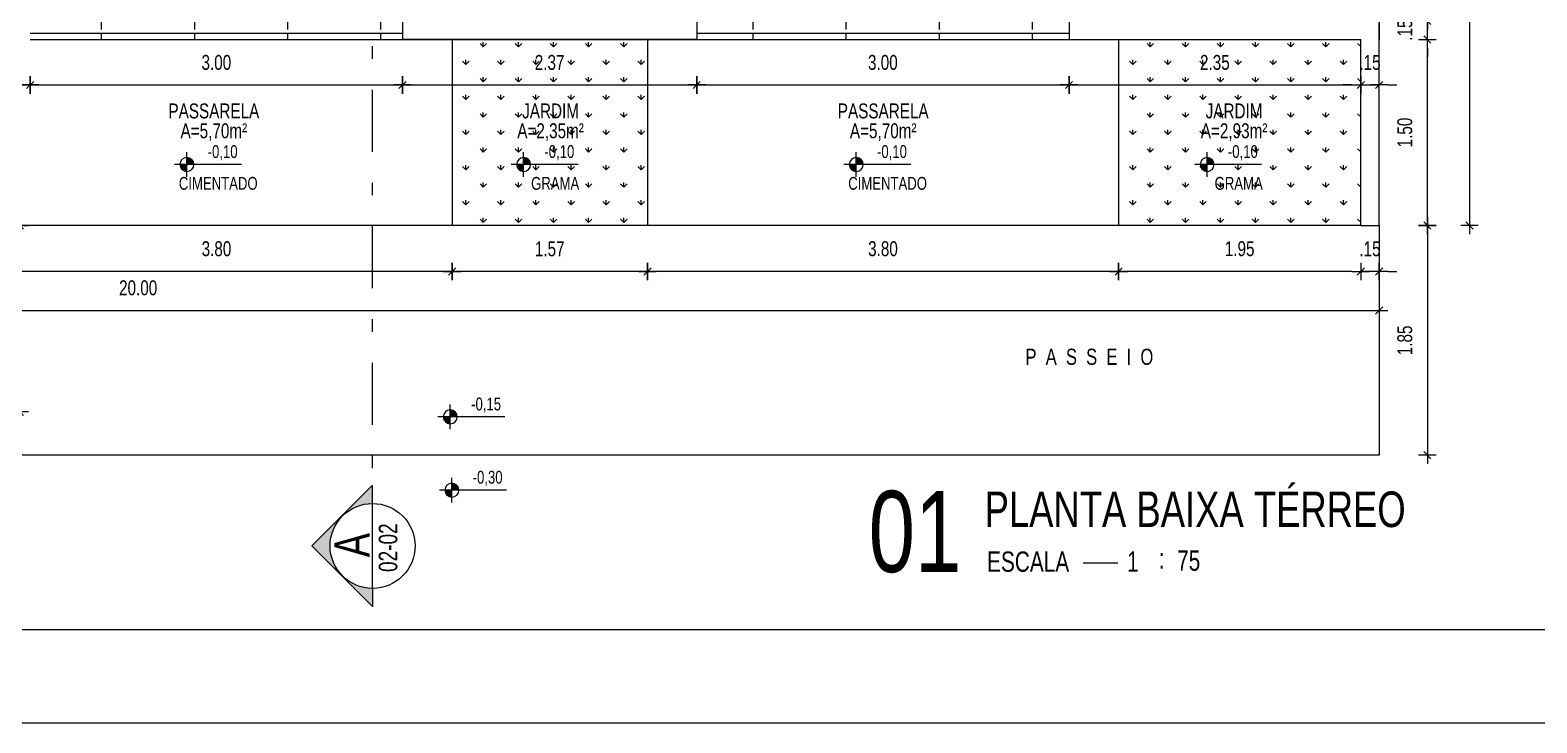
# Model space of a CAD drawing. Extents: x 425 to 531, y 796 to 840.
# Drawn here: x 442.67 to 454.81, y 795.74 to 801.32 of the extents above; entities that cross this region are included whole.
import ezdxf
from ezdxf.enums import TextEntityAlignment as Align

# ---------------------------------------------------------------- set-up
doc = ezdxf.new("R2010")
doc.units = 0
doc.header["$MEASUREMENT"] = 0
doc.header["$PDSIZE"] = -5
doc.linetypes.add('CONTINU', pattern=[0])
doc.linetypes.add('DASHDOT', pattern=[1, 0.5, -0.25, 0, -0.25])
doc.layers.get('0').update_dxf_attribs({"linetype": 'CONTINUOUS'})
doc.layers.get('Defpoints').update_dxf_attribs({"linetype": 'CONTINUOUS'})
for name, color, linetype in [('DIVERSOS', 1, 'CONTINUOUS'), ('E-hatch', 8, 'CONTINUOUS'), ('E-txt-g', 3, 'CONTINUOUS'), ('E-TXT-Y', 2, 'CONTINUOUS'), ('LAYER4', 7, 'CONTINUOUS'), ('LAYER5', 8, 'CONTINUOUS'), ('LAYER7', 4, 'CONTINUOUS')]:
    doc.layers.add(name, color=color, linetype=linetype)
for name, color, linetype, lineweight in [('E-Pen-C', 4, 'CONTINUOUS', 15), ('E-Pen-G', 3, 'CONTINUOUS', 30), ('E-Txt-W', 7, 'CONTINUOUS', 20)]:
    doc.layers.add(name, color=color, linetype=linetype, lineweight=lineweight)
doc.styles.add('F2', font='swisscl.ttf')
doc.styles.add('REG60', font='romans.shx', dxfattribs={"width": 0.8, "height": 0.15})
doc.styles.add('REG80', font='romans.shx', dxfattribs={"width": 0.8, "height": 0.2})
doc.dimstyles.new('DIMENSION-1', dxfattribs={"dimtxt": 0.11, "dimasz": 0.07, "dimexe": 1, "dimexo": 0, "dimgap": 0.12, "dimtad": 1, "dimzin": 7, "dimdsep": 46, "dimtxsty": 'F2', "dimblk1": 'TRACO', "dimblk2": 'TRACO', "dimsah": 1, "dimcen": 1, "dimse1": 1, "dimse2": 1, "dimclrd": 256, "dimclre": 256, "dimclrt": 6, "dimadec": 0, "dimazin": 0, "dimtfac": 1, "dimtix": 1, "dimtmove": 2, "dimatfit": 3, "dimldrblk": 'TRACO', "dimfxl": 1, "dimtolj": 1, "dimtzin": 0, "dimarcsym": 0})
pattern_1 = [(90, (0, 57.3068), (-0.75, 1e-16), []), (180, (0, 57.3068), (-1e-16, -0.75), [])]

# ---------------------------------------------------------------- blocks, each defined once
blk = doc.blocks.new('IND_DES')
at = {"layer": 'E-Txt-W', "color": 7}
blk.add_line((0.0269, -0.2428), (0.1984, -0.2428), dxfattribs=at)
at = {"layer": 'E-txt-g', "color": 7, "style": 'F2'}
for s, p in [('ESCALA', (-0.4463, -0.2864)), ('1', (0.2426, -0.2864)), (':', (0.3988, -0.2706))]:
    blk.add_text(s, height=0.1, dxfattribs=at).set_placement(p)
blk.add_attdef('ESCALA', (0.4897, -0.2812), '', height=0.1, dxfattribs=at)
at = {"layer": 'E-Txt-W', "color": 6, "style": 'F2'}
blk.add_attdef('00', text='', height=0.4, dxfattribs=at).set_placement((-0.7083, -0.2881), align=Align.CENTER)
at = {"layer": 'E-TXT-Y', "color": 7, "style": 'F2'}
for tag, p in [('PROJETO', (-0.4563, 0.1829)), ('DESENHO', (-0.4582, -0.0658))]:
    blk.add_attdef(tag, p, '', height=0.175, dxfattribs=at)
blk = doc.blocks.new('A$C52F82244')
at = {"layer": 'LAYER5'}
blk.add_hatch(color=2, dxfattribs=at).paths.add_polyline_path([(0.5, 0.85), (0, 0.35), (0.15, 0.35, -1), (0.85, 0.35), (1, 0.35)])
at = {"layer": 'LAYER4', "color": 2}
blk.add_line((0.15, 0.35), (0.85, 0.35), dxfattribs=at)
at = {"layer": 'LAYER7', "color": 2}
for p, q in [((0.5, 0.85), (0, 0.35)), ((0.5, 0.85), (1, 0.35)), ((0.15, 0.35), (0, 0.35)), ((0.85, 0.35), (1, 0.35))]:
    blk.add_line(p, q, dxfattribs=at)
blk.add_circle((0.5, 0.35), 0.35, dxfattribs=at)
blk = doc.blocks.new('TXT-AMB75')
at = {"layer": 'E-txt-g', "style": 'REG80', "width": 0.8, "flags": 8}
blk.add_attdef('TXT', text='', height=0.2, dxfattribs=at).set_placement((0.005, 0.296), align=Align.CENTER)
at = {"layer": 'E-Txt-W', "style": 'REG60', "width": 0.8, "flags": 8}
blk.add_attdef('TXT', text='', height=0.15, dxfattribs=at).set_placement((0.005, 0.027), align=Align.CENTER)
blk = doc.blocks.new('NIVEL')
at = {"layer": 'DIVERSOS'}
h = blk.add_hatch(color=7, dxfattribs=at)
h.paths.add_polyline_path([(0, 0.137, 0.414214), (-0.137, 0), (0, 0)])
h.paths.add_polyline_path([(0, 0), (0, -0.137, 0.414214), (0.137, 0)])
at = {"layer": 'DIVERSOS', "color": 7}
for p, q in [((1.067, 0), (-0.242, 0)), ((0, 0.242), (0, -0.242))]:
    blk.add_line(p, q, dxfattribs=at)
blk.add_circle((0, 0), 0.137, dxfattribs=at)
blk = doc.blocks.new('TRACO')
at = {"layer": 'E-Pen-C'}
for p, q in [((-1, 0), (1, 0)), ((0, 1), (0, -1))]:
    blk.add_line(p, q, dxfattribs=at)
at = {"layer": 'E-Pen-G'}
blk.add_line((-0.42, -0.42), (0.42, 0.42), dxfattribs=at)
blk = doc.blocks.new('*D312')
at = {"color": 4, "lineweight": -2, "transparency": 16777216}
blk.add_line((453.932, 799.813), (453.932, 801.173), dxfattribs=at)
at = {"layer": 'Defpoints', "color": 0, "linetype": 'CONTINU', "transparency": 16777216}
for p in [(453.395, 801.243), (453.932, 801.243), (453.545, 799.743)]:
    blk.add_point(p, dxfattribs=at)
at = {"color": 4, "linetype": 'CONTINU', "lineweight": -2, "transparency": 16777216, "xscale": 0.07, "yscale": 0.07, "zscale": 0.07}
for p, rotation in [((453.932, 801.243), 90), ((453.932, 799.743), 270)]:
    blk.add_blockref('TRACO', p, dxfattribs=dict(at, rotation=rotation))
at = {"color": 4, "linetype": 'CONTINU', "transparency": 16777216, "insert": (453.751, 800.493), "char_height": 0.12, "attachment_point": 5, "rotation": 90, "style": 'F2'}
blk.add_mtext('\\A1;1.50', dxfattribs=at)
blk = doc.blocks.new('*D313')
at = {"color": 4, "lineweight": -2, "transparency": 16777216}
for p, q in [((453.932, 801.463), (453.932, 801.533)), ((453.932, 801.243), (453.932, 801.393)), ((453.932, 801.173), (453.932, 801.103))]:
    blk.add_line(p, q, dxfattribs=at)
at = {"layer": 'Defpoints', "color": 0, "linetype": 'CONTINU', "transparency": 16777216}
for p in [(453.395, 801.393), (453.932, 801.393), (453.395, 801.243)]:
    blk.add_point(p, dxfattribs=at)
at = {"color": 4, "linetype": 'CONTINU', "lineweight": -2, "transparency": 16777216, "xscale": 0.07, "yscale": 0.07, "zscale": 0.07}
for p, rotation in [((453.932, 801.393), 270), ((453.932, 801.243), 90)]:
    blk.add_blockref('TRACO', p, dxfattribs=dict(at, rotation=rotation))
at = {"color": 4, "linetype": 'CONTINU', "transparency": 16777216, "insert": (453.751, 801.318), "char_height": 0.12, "attachment_point": 5, "rotation": 90, "style": 'F2'}
blk.add_mtext('\\A1;.15', dxfattribs=at)
blk = doc.blocks.new('*D318')
at = {"color": 4, "lineweight": -2, "transparency": 16777216}
blk.add_line((454.272, 809.673), (454.272, 799.813), dxfattribs=at)
at = {"layer": 'Defpoints', "color": 0, "linetype": 'CONTINU', "transparency": 16777216}
for p in [(453.545, 809.743), (453.545, 799.743), (454.272, 799.743)]:
    blk.add_point(p, dxfattribs=at)
at = {"color": 4, "linetype": 'CONTINU', "lineweight": -2, "transparency": 16777216, "xscale": 0.07, "yscale": 0.07, "zscale": 0.07}
for p, rotation in [((454.272, 809.743), 90), ((454.272, 799.743), 270)]:
    blk.add_blockref('TRACO', p, dxfattribs=dict(at, rotation=rotation))
at = {"color": 4, "linetype": 'CONTINU', "transparency": 16777216, "insert": (454.091, 804.743), "char_height": 0.12, "attachment_point": 5, "rotation": 90, "style": 'F2'}
blk.add_mtext('\\A1;10.00', dxfattribs=at)
blk = doc.blocks.new('*D406')
at = {"color": 4, "lineweight": -2, "transparency": 16777216}
blk.add_line((441.365, 800.876), (442.605, 800.876), dxfattribs=at)
at = {"layer": 'Defpoints', "color": 0, "linetype": 'CONTINU', "transparency": 16777216}
for p in [(441.295, 801.393), (442.675, 801.243), (442.675, 800.876)]:
    blk.add_point(p, dxfattribs=at)
at = {"color": 4, "linetype": 'CONTINU', "lineweight": -2, "transparency": 16777216, "xscale": 0.07, "yscale": 0.07, "zscale": 0.07, "rotation": 180}
blk.add_blockref('TRACO', (441.295, 800.876), dxfattribs=at)
at = {"color": 4, "linetype": 'CONTINU', "lineweight": -2, "transparency": 16777216, "xscale": 0.07, "yscale": 0.07, "zscale": 0.07}
blk.add_blockref('TRACO', (442.675, 800.876), dxfattribs=at)
at = {"color": 4, "linetype": 'CONTINU', "transparency": 16777216, "insert": (441.985, 801.057), "char_height": 0.12, "attachment_point": 5, "style": 'F2'}
blk.add_mtext('\\A1;1.38', dxfattribs=at)
blk = doc.blocks.new('*D336')
at = {"color": 4, "lineweight": -2, "transparency": 16777216}
blk.add_line((442.745, 800.876), (445.605, 800.876), dxfattribs=at)
at = {"layer": 'Defpoints', "color": 0, "linetype": 'CONTINU', "transparency": 16777216}
for p in [(442.675, 801.243), (445.675, 801.243), (445.675, 800.876)]:
    blk.add_point(p, dxfattribs=at)
at = {"color": 4, "linetype": 'CONTINU', "lineweight": -2, "transparency": 16777216, "xscale": 0.07, "yscale": 0.07, "zscale": 0.07, "rotation": 180}
blk.add_blockref('TRACO', (442.675, 800.876), dxfattribs=at)
at = {"color": 4, "linetype": 'CONTINU', "lineweight": -2, "transparency": 16777216, "xscale": 0.07, "yscale": 0.07, "zscale": 0.07}
blk.add_blockref('TRACO', (445.675, 800.876), dxfattribs=at)
at = {"color": 4, "linetype": 'CONTINU', "transparency": 16777216, "insert": (444.175, 801.057), "char_height": 0.12, "attachment_point": 5, "style": 'F2'}
blk.add_mtext('\\A1;3.00', dxfattribs=at)
blk = doc.blocks.new('*D407')
at = {"color": 4, "lineweight": -2, "transparency": 16777216}
blk.add_line((445.745, 800.876), (447.975, 800.876), dxfattribs=at)
at = {"layer": 'Defpoints', "color": 0, "linetype": 'CONTINU', "transparency": 16777216}
for p in [(445.675, 801.243), (448.045, 801.243), (448.045, 800.876)]:
    blk.add_point(p, dxfattribs=at)
at = {"color": 4, "linetype": 'CONTINU', "lineweight": -2, "transparency": 16777216, "xscale": 0.07, "yscale": 0.07, "zscale": 0.07, "rotation": 180}
blk.add_blockref('TRACO', (445.675, 800.876), dxfattribs=at)
at = {"color": 4, "linetype": 'CONTINU', "lineweight": -2, "transparency": 16777216, "xscale": 0.07, "yscale": 0.07, "zscale": 0.07}
blk.add_blockref('TRACO', (448.045, 800.876), dxfattribs=at)
at = {"color": 4, "linetype": 'CONTINU', "transparency": 16777216, "insert": (446.86, 801.057), "char_height": 0.12, "attachment_point": 5, "style": 'F2'}
blk.add_mtext('\\A1;2.37', dxfattribs=at)
blk = doc.blocks.new('*D337')
at = {"color": 4, "lineweight": -2, "transparency": 16777216}
blk.add_line((448.115, 800.876), (450.975, 800.876), dxfattribs=at)
at = {"layer": 'Defpoints', "color": 0, "linetype": 'CONTINU', "transparency": 16777216}
for p in [(448.045, 801.243), (451.045, 801.243), (451.045, 800.876)]:
    blk.add_point(p, dxfattribs=at)
at = {"color": 4, "linetype": 'CONTINU', "lineweight": -2, "transparency": 16777216, "xscale": 0.07, "yscale": 0.07, "zscale": 0.07, "rotation": 180}
blk.add_blockref('TRACO', (448.045, 800.876), dxfattribs=at)
at = {"color": 4, "linetype": 'CONTINU', "lineweight": -2, "transparency": 16777216, "xscale": 0.07, "yscale": 0.07, "zscale": 0.07}
blk.add_blockref('TRACO', (451.045, 800.876), dxfattribs=at)
at = {"color": 4, "linetype": 'CONTINU', "transparency": 16777216, "insert": (449.545, 801.057), "char_height": 0.12, "attachment_point": 5, "style": 'F2'}
blk.add_mtext('\\A1;3.00', dxfattribs=at)
blk = doc.blocks.new('*D408')
at = {"color": 4, "lineweight": -2, "transparency": 16777216}
blk.add_line((451.115, 800.876), (453.325, 800.876), dxfattribs=at)
at = {"layer": 'Defpoints', "color": 0, "linetype": 'CONTINU', "transparency": 16777216}
for p in [(451.045, 801.243), (453.395, 801.243), (453.395, 800.876)]:
    blk.add_point(p, dxfattribs=at)
at = {"color": 4, "linetype": 'CONTINU', "lineweight": -2, "transparency": 16777216, "xscale": 0.07, "yscale": 0.07, "zscale": 0.07, "rotation": 180}
blk.add_blockref('TRACO', (451.045, 800.876), dxfattribs=at)
at = {"color": 4, "linetype": 'CONTINU', "lineweight": -2, "transparency": 16777216, "xscale": 0.07, "yscale": 0.07, "zscale": 0.07}
blk.add_blockref('TRACO', (453.395, 800.876), dxfattribs=at)
at = {"color": 4, "linetype": 'CONTINU', "transparency": 16777216, "insert": (452.22, 801.057), "char_height": 0.12, "attachment_point": 5, "style": 'F2'}
blk.add_mtext('\\A1;2.35', dxfattribs=at)
blk = doc.blocks.new('*D409')
at = {"color": 4, "lineweight": -2, "transparency": 16777216}
for p, q in [((453.325, 800.876), (453.255, 800.876)), ((453.395, 800.876), (453.545, 800.876)), ((453.615, 800.876), (453.685, 800.876))]:
    blk.add_line(p, q, dxfattribs=at)
at = {"layer": 'Defpoints', "color": 0, "linetype": 'CONTINU', "transparency": 16777216}
for p in [(453.395, 801.243), (453.545, 801.243), (453.545, 800.876)]:
    blk.add_point(p, dxfattribs=at)
at = {"color": 4, "linetype": 'CONTINU', "lineweight": -2, "transparency": 16777216, "xscale": 0.07, "yscale": 0.07, "zscale": 0.07}
blk.add_blockref('TRACO', (453.395, 800.876), dxfattribs=at)
at = {"color": 4, "linetype": 'CONTINU', "lineweight": -2, "transparency": 16777216, "xscale": 0.07, "yscale": 0.07, "zscale": 0.07, "rotation": 180}
blk.add_blockref('TRACO', (453.545, 800.876), dxfattribs=at)
at = {"color": 4, "linetype": 'CONTINU', "transparency": 16777216, "insert": (453.47, 801.057), "char_height": 0.12, "attachment_point": 5, "style": 'F2'}
blk.add_mtext('\\A1;.15', dxfattribs=at)
blk = doc.blocks.new('*D338')
at = {"color": 4, "lineweight": -2, "transparency": 16777216}
for p, q in [((453.325, 799.374), (453.255, 799.374)), ((453.545, 799.374), (453.395, 799.374)), ((453.615, 799.374), (453.685, 799.374))]:
    blk.add_line(p, q, dxfattribs=at)
at = {"layer": 'Defpoints', "color": 0, "linetype": 'CONTINU', "transparency": 16777216}
for p in [(453.395, 799.743), (453.545, 799.743), (453.395, 799.374)]:
    blk.add_point(p, dxfattribs=at)
at = {"color": 4, "linetype": 'CONTINU', "lineweight": -2, "transparency": 16777216, "xscale": 0.07, "yscale": 0.07, "zscale": 0.07}
blk.add_blockref('TRACO', (453.395, 799.374), dxfattribs=at)
at = {"color": 4, "linetype": 'CONTINU', "lineweight": -2, "transparency": 16777216, "xscale": 0.07, "yscale": 0.07, "zscale": 0.07, "rotation": 180}
blk.add_blockref('TRACO', (453.545, 799.374), dxfattribs=at)
at = {"color": 4, "linetype": 'CONTINU', "transparency": 16777216, "insert": (453.47, 799.555), "char_height": 0.12, "attachment_point": 5, "style": 'F2'}
blk.add_mtext('\\A1;.15', dxfattribs=at)
blk = doc.blocks.new('*D339')
at = {"color": 4, "lineweight": -2, "transparency": 16777216}
blk.add_line((453.325, 799.374), (451.515, 799.374), dxfattribs=at)
at = {"layer": 'Defpoints', "color": 0, "linetype": 'CONTINU', "transparency": 16777216}
for p in [(451.445, 799.743), (453.395, 799.743), (451.445, 799.374)]:
    blk.add_point(p, dxfattribs=at)
at = {"color": 4, "linetype": 'CONTINU', "lineweight": -2, "transparency": 16777216, "xscale": 0.07, "yscale": 0.07, "zscale": 0.07, "rotation": 180}
blk.add_blockref('TRACO', (451.445, 799.374), dxfattribs=at)
at = {"color": 4, "linetype": 'CONTINU', "lineweight": -2, "transparency": 16777216, "xscale": 0.07, "yscale": 0.07, "zscale": 0.07}
blk.add_blockref('TRACO', (453.395, 799.374), dxfattribs=at)
at = {"color": 4, "linetype": 'CONTINU', "transparency": 16777216, "insert": (452.42, 799.556), "char_height": 0.12, "attachment_point": 5, "style": 'F2'}
blk.add_mtext('\\A1;1.95', dxfattribs=at)
blk = doc.blocks.new('*D340')
at = {"color": 4, "lineweight": -2, "transparency": 16777216}
blk.add_line((451.375, 799.374), (447.718, 799.374), dxfattribs=at)
at = {"layer": 'Defpoints', "color": 0, "linetype": 'CONTINU', "transparency": 16777216}
for p in [(447.648, 799.743), (451.445, 799.743), (447.648, 799.374)]:
    blk.add_point(p, dxfattribs=at)
at = {"color": 4, "linetype": 'CONTINU', "lineweight": -2, "transparency": 16777216, "xscale": 0.07, "yscale": 0.07, "zscale": 0.07, "rotation": 180}
blk.add_blockref('TRACO', (447.648, 799.374), dxfattribs=at)
at = {"color": 4, "linetype": 'CONTINU', "lineweight": -2, "transparency": 16777216, "xscale": 0.07, "yscale": 0.07, "zscale": 0.07}
blk.add_blockref('TRACO', (451.445, 799.374), dxfattribs=at)
at = {"color": 4, "linetype": 'CONTINU', "transparency": 16777216, "insert": (449.546, 799.556), "char_height": 0.12, "attachment_point": 5, "style": 'F2'}
blk.add_mtext('\\A1;3.80', dxfattribs=at)
blk = doc.blocks.new('*D341')
at = {"color": 4, "lineweight": -2, "transparency": 16777216}
blk.add_line((447.578, 799.374), (446.145, 799.374), dxfattribs=at)
at = {"layer": 'Defpoints', "color": 0, "linetype": 'CONTINU', "transparency": 16777216}
for p in [(446.075, 799.743), (447.648, 799.743), (446.075, 799.374)]:
    blk.add_point(p, dxfattribs=at)
at = {"color": 4, "linetype": 'CONTINU', "lineweight": -2, "transparency": 16777216, "xscale": 0.07, "yscale": 0.07, "zscale": 0.07, "rotation": 180}
blk.add_blockref('TRACO', (446.075, 799.374), dxfattribs=at)
at = {"color": 4, "linetype": 'CONTINU', "lineweight": -2, "transparency": 16777216, "xscale": 0.07, "yscale": 0.07, "zscale": 0.07}
blk.add_blockref('TRACO', (447.648, 799.374), dxfattribs=at)
at = {"color": 4, "linetype": 'CONTINU', "transparency": 16777216, "insert": (446.861, 799.555), "char_height": 0.12, "attachment_point": 5, "style": 'F2'}
blk.add_mtext('\\A1;1.57', dxfattribs=at)
blk = doc.blocks.new('*D342')
at = {"color": 4, "lineweight": -2, "transparency": 16777216}
blk.add_line((446.005, 799.374), (442.348, 799.374), dxfattribs=at)
at = {"layer": 'Defpoints', "color": 0, "linetype": 'CONTINU', "transparency": 16777216}
for p in [(442.278, 799.743), (446.075, 799.743), (442.278, 799.374)]:
    blk.add_point(p, dxfattribs=at)
at = {"color": 4, "linetype": 'CONTINU', "lineweight": -2, "transparency": 16777216, "xscale": 0.07, "yscale": 0.07, "zscale": 0.07, "rotation": 180}
blk.add_blockref('TRACO', (442.278, 799.374), dxfattribs=at)
at = {"color": 4, "linetype": 'CONTINU', "lineweight": -2, "transparency": 16777216, "xscale": 0.07, "yscale": 0.07, "zscale": 0.07}
blk.add_blockref('TRACO', (446.075, 799.374), dxfattribs=at)
at = {"color": 4, "linetype": 'CONTINU', "transparency": 16777216, "insert": (444.176, 799.556), "char_height": 0.12, "attachment_point": 5, "style": 'F2'}
blk.add_mtext('\\A1;3.80', dxfattribs=at)
blk = doc.blocks.new('*D344')
at = {"color": 4, "lineweight": -2, "transparency": 16777216}
blk.add_line((433.615, 799.059), (453.475, 799.059), dxfattribs=at)
at = {"layer": 'Defpoints', "color": 0, "linetype": 'CONTINU', "transparency": 16777216}
for p in [(433.545, 799.743), (453.545, 799.743), (453.545, 799.059)]:
    blk.add_point(p, dxfattribs=at)
at = {"color": 4, "linetype": 'CONTINU', "lineweight": -2, "transparency": 16777216, "xscale": 0.07, "yscale": 0.07, "zscale": 0.07, "rotation": 180}
blk.add_blockref('TRACO', (433.545, 799.059), dxfattribs=at)
at = {"color": 4, "linetype": 'CONTINU', "lineweight": -2, "transparency": 16777216, "xscale": 0.07, "yscale": 0.07, "zscale": 0.07}
blk.add_blockref('TRACO', (453.545, 799.059), dxfattribs=at)
at = {"color": 4, "linetype": 'CONTINU', "transparency": 16777216, "insert": (443.545, 799.241), "char_height": 0.12, "attachment_point": 5, "style": 'F2'}
blk.add_mtext('\\A1;20.00', dxfattribs=at)
blk = doc.blocks.new('*D350')
at = {"color": 4, "lineweight": -2, "transparency": 16777216}
blk.add_line((442.591, 799.673), (442.591, 798.313), dxfattribs=at)
at = {"layer": 'Defpoints', "color": 0, "linetype": 'CONTINU', "transparency": 16777216}
for p in [(442.65, 799.743), (442.591, 798.243), (442.747, 798.243)]:
    blk.add_point(p, dxfattribs=at)
at = {"color": 4, "linetype": 'CONTINU', "lineweight": -2, "transparency": 16777216, "xscale": 0.07, "yscale": 0.07, "zscale": 0.07}
for p, rotation in [((442.591, 799.743), 90), ((442.591, 798.243), 270)]:
    blk.add_blockref('TRACO', p, dxfattribs=dict(at, rotation=rotation))
at = {"color": 4, "linetype": 'CONTINU', "transparency": 16777216, "insert": (442.409, 798.993), "char_height": 0.12, "attachment_point": 5, "rotation": 90, "style": 'F2'}
blk.add_mtext('\\A1;1.50', dxfattribs=at)
blk = doc.blocks.new('*D378')
at = {"color": 4, "linetype": 'Continuous', "lineweight": -2, "transparency": 16777216}
blk.add_line((453.932, 799.673), (453.932, 797.963), dxfattribs=at)
at = {"layer": 'Defpoints', "color": 0, "linetype": 'CONTINU', "transparency": 16777216}
for p in [(453.545, 799.743), (453.395, 797.893), (453.932, 797.893)]:
    blk.add_point(p, dxfattribs=at)
at = {"color": 4, "linetype": 'CONTINU', "lineweight": -2, "transparency": 16777216, "xscale": 0.07, "yscale": 0.07, "zscale": 0.07}
for p, rotation in [((453.932, 799.743), 90), ((453.932, 797.893), 270)]:
    blk.add_blockref('TRACO', p, dxfattribs=dict(at, rotation=rotation))
at = {"color": 4, "linetype": 'CONTINU', "transparency": 16777216, "insert": (453.751, 798.818), "char_height": 0.12, "attachment_point": 5, "rotation": 90, "style": 'F2'}
blk.add_mtext('\\A1;1.85', dxfattribs=at)

msp = doc.modelspace()

# ---------------------------------------------------------------- hatches: boundary and pattern name
h = msp.add_hatch()
h.set_pattern_fill('ANSI37,_O', color=8, scale=6, angle=45)
h.set_pattern_definition(pattern_1)
h.paths.add_polyline_path([(442.253, 808.243), (441.453, 808.243), (441.453, 808.093), (441.483, 808.093), (442.253, 808.093)])
h.paths.add_polyline_path([(442.253, 808.093), (441.483, 808.093), (441.483, 807.293, 0.403065)])
h.paths.add_polyline_path([(441.674, 808.013), (441.975, 808.013, -0.331371), (442.025, 807.963), (442.025, 807.868, -0.331371), (441.975, 807.818), (441.674, 807.818, -0.330378), (441.624, 807.868), (441.624, 807.963, -0.332506)], flags=16)
h.paths.add_polyline_path([(443.15, 808.093), (442.253, 808.093, -0.403065), (441.483, 807.293), (441.453, 807.293), (441.453, 808.093), (441.295, 808.093), (441.295, 805.393), (443.15, 805.393)])
h.paths.add_polyline_path([(443.3, 808.093), (443.15, 808.093), (443.15, 805.393), (443.3, 805.393)])
h.paths.add_polyline_path([(445.1, 806.593), (443.3, 806.593), (443.3, 806.443), (445.1, 806.443)])
h.paths.add_polyline_path([(445.1, 808.093), (443.3, 808.093), (443.3, 806.593), (445.1, 806.593)])
h.paths.add_polyline_path([(445.1, 806.443), (443.3, 806.443), (443.3, 805.393), (445.1, 805.393), (445.1, 805.943)])
h.paths.add_polyline_path([(443.3, 805.393), (441.295, 805.393), (441.295, 805.243), (443.3, 805.243)])
h.paths.add_polyline_path([(445.1, 805.393), (443.3, 805.393), (443.3, 805.243), (445.1, 805.243)])
h.paths.add_polyline_path([(445.25, 805.943), (445.1, 805.943), (445.1, 805.393), (445.25, 805.393)])
h.paths.add_polyline_path([(447.05, 805.943), (445.25, 805.943), (445.25, 805.393), (447.05, 805.393)])
h.paths.add_polyline_path([(447.05, 805.393), (445.25, 805.393), (445.25, 805.243), (447.05, 805.243)])
h.paths.add_polyline_path([(445.25, 805.393), (445.1, 805.393), (445.1, 805.243), (445.25, 805.243)])
h.paths.add_polyline_path([(445.25, 805.243), (445.1, 805.243), (445.1, 801.393), (442.675, 801.393), (442.675, 801.323), (445.675, 801.323), (445.675, 801.393), (445.25, 801.393)])
h.paths.add_polyline_path([(447.05, 805.243), (445.25, 805.243), (445.25, 802.743), (447.05, 802.743), (447.05, 803.443)])
h.paths.add_polyline_path([(446.065, 803.899, -1), (445.952, 803.899, -1)], flags=16)
h.paths.add_polyline_path([(445.1, 805.243), (441.295, 805.243), (441.295, 802.743), (445.1, 802.743)])
h.paths.add_polyline_path([(445.1, 802.743), (441.295, 802.743), (441.295, 802.593), (445.1, 802.593)])
h.paths.add_polyline_path([(447.05, 802.743), (445.25, 802.743), (445.25, 802.593), (447.05, 802.593)])
h.paths.add_polyline_path([(447.05, 802.593), (445.25, 802.593), (445.25, 801.393), (445.675, 801.393), (447.05, 801.393)])
h.paths.add_polyline_path([(445.675, 801.293), (442.675, 801.293), (442.675, 801.243), (445.675, 801.243)])
h.paths.add_polyline_path([(441.651, 807.823), (441.951, 807.823), (441.951, 808.013), (441.651, 808.013)], flags=24)
h.paths.add_polyline_path([(442.536, 808.041), (442.536, 808.289), (442.283, 808.289), (442.283, 808.041)], flags=9)
h.paths.add_polyline_path([(441.093, 805.666), (441.341, 805.666), (441.341, 805.919), (441.093, 805.919)], flags=9)
h.paths.add_polyline_path([(444.01, 805.666), (444.334, 805.666), (444.334, 805.919), (444.01, 805.919)], flags=24)
h.paths.add_polyline_path([(446.998, 805.666), (447.246, 805.666), (447.246, 805.919), (446.998, 805.919)], flags=9)
h.paths.add_polyline_path([(445.828, 804.048), (446.615, 804.048), (446.615, 804.262), (445.828, 804.262)], flags=24)
h.paths.add_polyline_path([(445.609, 804.231), (446.84, 804.231), (446.84, 804.419), (445.609, 804.419)], flags=24)
h.paths.add_polyline_path([(445.538, 804.431), (446.953, 804.431), (446.953, 804.875), (445.538, 804.875)], flags=24)
h.paths.add_polyline_path([(446.145, 803.901), (446.433, 803.901), (446.433, 804.085), (446.145, 804.085)], flags=24)
h.paths.add_polyline_path([(442.536, 804.581), (442.536, 804.905), (442.283, 804.905), (442.283, 804.581)], flags=24)
h = msp.add_hatch()
h.set_pattern_fill('ANSI37,_O', color=8, scale=6, angle=45)
h.set_pattern_definition(pattern_1)
h.paths.add_polyline_path([(447.2, 805.943), (447.05, 805.943), (447.05, 804.443), (447.2, 804.443)])
h.paths.add_polyline_path([(447.2, 804.443), (447.05, 804.443), (447.05, 803.443), (447.2, 803.443)])
h.paths.add_polyline_path([(449.545, 804.593), (447.2, 804.593), (447.2, 804.443), (449.545, 804.443)])
h.paths.add_polyline_path([(449.695, 806.743), (449.545, 806.743), (449.545, 801.393), (449.695, 801.393), (449.695, 802.593), (451.895, 802.593), (451.895, 802.743), (449.695, 802.743)])
h.paths.add_polyline_path([(449.545, 802.743), (447.2, 802.743), (447.2, 802.593), (449.545, 802.593)])
h.paths.add_polyline_path([(451.045, 801.393), (448.045, 801.393), (448.045, 801.323), (451.045, 801.323)])
h.paths.add_polyline_path([(451.045, 801.293), (448.045, 801.293), (448.045, 801.243), (451.045, 801.243)])
h.paths.add_polyline_path([(449.545, 802.593), (447.2, 802.593), (447.2, 801.393), (448.045, 801.393), (449.545, 801.393)])
h.paths.add_polyline_path([(451.895, 802.593), (449.695, 802.593), (449.695, 801.393), (451.045, 801.393), (451.895, 801.393)], flags=17)
h.paths.add_polyline_path([(450.206, 801.688, -0.331371), (450.256, 801.638), (450.256, 801.544, -0.331371), (450.206, 801.494), (449.906, 801.493, -0.330378), (449.856, 801.544), (449.856, 801.638, -0.332506), (449.906, 801.688)], flags=16)
h.paths.add_polyline_path([(451.895, 806.743), (449.695, 806.743), (449.695, 802.743), (451.895, 802.743)])
h.paths.add_polyline_path([(449.545, 804.443), (447.2, 804.443), (447.2, 803.443), (447.2, 802.743), (449.545, 802.743)])
h.paths.add_polyline_path([(449.545, 806.743), (449.545, 806.993), (449.695, 806.993), (449.695, 807.023), (449.695, 807.593), (449.545, 807.593), (449.545, 808.093), (447.2, 808.093), (447.2, 807.993), (448.1, 807.993), (448.1, 807.963, -0.357535), (447.2, 807.093), (447.2, 807.087), (447.2, 805.943), (447.2, 804.593), (449.545, 804.593)])
h.paths.add_polyline_path([(449.258, 807.198, -0.330378), (449.208, 807.248), (449.208, 807.343, -0.332506), (449.258, 807.392), (449.558, 807.393, -0.331371), (449.608, 807.343), (449.608, 807.248, -0.331371), (449.558, 807.198)], flags=16)
h.paths.add_polyline_path([(448.1, 807.963), (447.2, 807.963), (447.2, 807.093, 0.357535)], flags=17)
h.paths.add_polyline_path([(447.277, 807.444, -0.331371), (447.227, 807.494), (447.227, 807.588, -0.331371), (447.277, 807.638), (447.577, 807.638, -0.332506), (447.627, 807.588), (447.627, 807.494, -0.330378), (447.577, 807.443)], flags=16)
h.paths.add_polyline_path([(447.2, 807.993), (447.05, 807.993), (447.05, 807.087), (447.2, 807.087)])
h.paths.add_polyline_path([(449.386, 805.666), (449.709, 805.666), (449.709, 805.919), (449.386, 805.919)], flags=9)
h.paths.add_polyline_path([(447.548, 802.256), (447.548, 802.579), (447.295, 802.579), (447.295, 802.256)], flags=24)
h.paths.add_polyline_path([(449.883, 801.498), (450.182, 801.498), (450.182, 801.687), (449.883, 801.687)], flags=24)
h.paths.add_polyline_path([(451.843, 805.666), (452.091, 805.666), (452.091, 805.919), (451.843, 805.919)], flags=9)
h.paths.add_polyline_path([(447.548, 804.531), (447.548, 804.854), (447.295, 804.854), (447.295, 804.531)], flags=9)
h.paths.add_polyline_path([(447.548, 805.891), (447.548, 806.139), (447.295, 806.139), (447.295, 805.891)], flags=24)
h.paths.add_polyline_path([(447.548, 806.931), (447.548, 807.254), (447.295, 807.254), (447.295, 806.931)], flags=24)
h.paths.add_polyline_path([(447.548, 808.041), (447.548, 808.289), (447.295, 808.289), (447.295, 808.041)], flags=9)
h.paths.add_polyline_path([(446.998, 805.666), (447.246, 805.666), (447.246, 805.919), (446.998, 805.919)], flags=9)
h.paths.add_polyline_path([(447.868, 804.581), (447.868, 804.905), (447.615, 804.905), (447.615, 804.581)], flags=9)
h.paths.add_polyline_path([(449.234, 807.203), (449.58, 807.203), (449.58, 807.392), (449.234, 807.392)], flags=24)
h.paths.add_polyline_path([(447.25, 807.449), (447.596, 807.449), (447.596, 807.637), (447.25, 807.637)], flags=24)
h = msp.add_hatch()
h.set_pattern_fill('ANSI37,_O', color=8, scale=6, angle=45)
h.set_pattern_definition(pattern_1)
h.paths.add_polyline_path([(445.1, 802.593), (441.295, 802.593), (441.295, 801.393), (442.675, 801.393), (445.1, 801.393)])
h.paths.add_polyline_path([(443.977, 801.703), (444.277, 801.703, -0.331371), (444.327, 801.653), (444.327, 801.559, -0.331371), (444.277, 801.509), (443.977, 801.508, -0.330378), (443.927, 801.559), (443.927, 801.653, -0.332506)], flags=16)
h.paths.add_polyline_path([(442.536, 801.191), (442.536, 801.439), (442.283, 801.439), (442.283, 801.191)], flags=9)
h.paths.add_polyline_path([(441.186, 801.452), (441.368, 801.452), (441.368, 801.611), (441.186, 801.611)], flags=9)
h.paths.add_polyline_path([(443.954, 801.513), (444.254, 801.513), (444.254, 801.702), (443.954, 801.702)], flags=24)
at = {"layer": 'E-hatch'}
h = msp.add_hatch(dxfattribs=at)
h.set_pattern_fill('GRASS', color=8, scale=0.2, style=0)
h.set_pattern_definition([(90, (0, 57.30681), (-0.141421356, 0.141421356), [0.0375, -0.245342713]), (45, (0, 57.30681), (-0.141421356, 0.141421356), [0.0375, -0.1625]), (135, (0, 57.30681), (-0.141421356, -0.141421356), [0.0375, -0.1625])])
h.paths.add_polyline_path([(447.648, 801.243), (446.075, 801.243), (446.075, 799.743), (447.648, 799.743)])
h.paths.add_polyline_path([(446.708, 800.235, -1), (446.594, 800.235, -1)], flags=16)
h.paths.add_polyline_path([(453.395, 801.243), (451.445, 801.243), (451.445, 799.743), (453.395, 799.743)])
h.paths.add_polyline_path([(452.101, 800.235, -1), (452.215, 800.235, -1)], flags=16)
h.paths.add_polyline_path([(446.512, 800.389), (447.224, 800.389), (447.224, 800.604), (446.512, 800.604)], flags=24)
h.paths.add_polyline_path([(446.605, 800.574), (447.13, 800.574), (447.13, 800.757), (446.605, 800.757)], flags=24)
h.paths.add_polyline_path([(446.698, 800.93), (447.022, 800.93), (447.022, 801.183), (446.698, 801.183)], flags=24)
h.paths.add_polyline_path([(446.685, 800.003), (447.124, 800.003), (447.124, 800.164), (446.685, 800.164)], flags=24)
h.paths.add_polyline_path([(446.788, 800.238), (447.123, 800.238), (447.123, 800.422), (446.788, 800.422)], flags=24)
h.paths.add_polyline_path([(452.019, 800.389), (452.731, 800.389), (452.731, 800.604), (452.019, 800.604)], flags=24)
h.paths.add_polyline_path([(452.112, 800.574), (452.637, 800.574), (452.637, 800.757), (452.112, 800.757)], flags=24)
h.paths.add_polyline_path([(452.058, 800.93), (452.381, 800.93), (452.381, 801.183), (452.058, 801.183)], flags=24)
h.paths.add_polyline_path([(453.343, 800.93), (453.591, 800.93), (453.591, 801.183), (453.343, 801.183)], flags=9)
h.paths.add_polyline_path([(452.192, 800.003), (452.631, 800.003), (452.631, 800.164), (452.192, 800.164)], flags=24)
h.paths.add_polyline_path([(452.295, 800.238), (452.63, 800.238), (452.63, 800.422), (452.295, 800.422)], flags=24)

# ---------------------------------------------------------------- linework, layer by layer
at = {"color": 2, "linetype": 'DASHDOT'}
msp.add_line((445.434, 797.038), (445.434, 839.366), dxfattribs=at)
at = {"color": 1, "linetype": 'Continuous', "ltscale": 0.35}
for p, q in [((453.545, 799.743), (453.545, 809.743)), ((453.545, 808.243), (453.545, 801.243)), ((445.675, 801.393), (445.675, 801.243)), ((448.045, 801.393), (448.045, 801.243)), ((451.045, 801.393), (451.045, 801.243)), ((448.045, 801.243), (445.675, 801.243)), ((453.395, 799.743), (453.395, 801.243)), ((453.395, 799.743), (453.545, 799.743))]:
    msp.add_line(p, q, dxfattribs=at)
at = {"color": 7, "linetype": 'Continuous', "ltscale": 0.35}
for p, q in [((442.675, 801.293), (445.675, 801.293)), ((448.045, 801.293), (451.045, 801.293))]:
    msp.add_line(p, q, dxfattribs=at)
at = {"color": 8, "linetype": 'Continuous', "ltscale": 0.35}
for p, q in [((442.675, 801.243), (445.675, 801.243)), ((446.075, 801.243), (446.075, 799.743)), ((447.648, 801.243), (447.648, 799.743)), ((448.045, 801.243), (451.045, 801.243)), ((453.395, 799.743), (433.545, 799.743)), ((453.545, 799.743), (453.545, 797.893)), ((453.545, 797.893), (433.756, 797.893))]:
    msp.add_line(p, q, dxfattribs=at)
at = {"color": 8, "linetype": 'Continuous'}
msp.add_line((451.445, 801.243), (451.445, 799.743), dxfattribs=at)
at = {"color": 2, "linetype": 'Continuous'}
msp.add_lwpolyline([(424.538, 795.736), (472.097, 795.736), (472.097, 840.286), (424.538, 840.286)], close=True, dxfattribs=at)
at = {"color": 1, "linetype": 'Continuous'}
msp.add_lwpolyline([(426.413, 839.536), (471.347, 839.536), (471.347, 796.486), (426.413, 796.486)], close=True, dxfattribs=at)
at = {"color": 1, "linetype": 'Continuous', "ltscale": 0.35}
for points in [[(453.545, 801.243), (453.545, 808.243)], [(445.675, 801.243), (448.045, 801.243)], [(448.013, 801.243), (448.045, 801.243)], [(451.045, 801.243), (453.395, 801.243)]]:
    msp.add_lwpolyline(points, dxfattribs=at)

# ---------------------------------------------------------------- block references
ref = msp.add_blockref('TXT-AMB75', (444.151, 800.391), dxfattribs=dict(xscale=0.7290000000000001, yscale=0.7290000000000001, zscale=0.7290000000000001))
ref.add_attrib('TXT', 'PASSARELA', dxfattribs={"layer": 'E-txt-g', "color": 2, "height": 0.12, "style": 'F2'}).set_placement((444.155, 800.607), align=Align.CENTER)
ref.add_attrib('TXT', 'A=5,70m²', dxfattribs={"layer": 'E-Txt-W', "height": 0.12, "style": 'F2'}).set_placement((444.155, 800.447), align=Align.CENTER)
ref = msp.add_blockref('TXT-AMB75', (446.864, 800.391), dxfattribs=dict(xscale=0.7290000000000001, yscale=0.7290000000000001, zscale=0.7290000000000001))
ref.add_attrib('TXT', 'JARDIM', dxfattribs={"layer": 'E-txt-g', "color": 2, "height": 0.12, "style": 'F2'}).set_placement((446.868, 800.607), align=Align.CENTER)
ref.add_attrib('TXT', 'A=2,35m²', dxfattribs={"layer": 'E-Txt-W', "height": 0.12, "style": 'F2'}).set_placement((446.868, 800.447), align=Align.CENTER)
at = {"color": 9, "linetype": 'DASHDOT', "ltscale": 0.35}
ref = msp.add_blockref('TXT-AMB75', (449.544, 800.391), dxfattribs=dict(at, xscale=0.7290000000000001, yscale=0.7290000000000001, zscale=0.7290000000000001))
ref.add_attrib('TXT', 'PASSARELA', dxfattribs={"layer": 'E-txt-g', "color": 2, "height": 0.12, "style": 'F2'}).set_placement((449.548, 800.607), align=Align.CENTER)
ref.add_attrib('TXT', 'A=5,70m²', dxfattribs={"layer": 'E-Txt-W', "height": 0.12, "style": 'F2'}).set_placement((449.548, 800.447), align=Align.CENTER)
ref = msp.add_blockref('TXT-AMB75', (452.371, 800.391), dxfattribs=dict(xscale=0.7290000000000001, yscale=0.7290000000000001, zscale=0.7290000000000001))
ref.add_attrib('TXT', 'JARDIM', dxfattribs={"layer": 'E-txt-g', "color": 2, "height": 0.12, "style": 'F2'}).set_placement((452.375, 800.607), align=Align.CENTER)
ref.add_attrib('TXT', 'A=2,93m²', dxfattribs={"layer": 'E-Txt-W', "height": 0.12, "style": 'F2'}).set_placement((452.375, 800.447), align=Align.CENTER)
ref = msp.add_blockref('TXT-AMB75', (451.244, 798.416), dxfattribs=dict(xscale=0.7290000000000001, yscale=0.7290000000000001, zscale=0.7290000000000001))
ref.add_attrib('TXT', 'P  A  S  S  E  I  O', dxfattribs={"layer": 'E-txt-g', "color": 2, "height": 0.13, "style": 'F2'}).set_placement((451.209, 798.621), align=Align.CENTER)
ref = msp.add_blockref('IND_DES', (451.115, 797.422), dxfattribs=dict(xscale=1.636240131907927, yscale=1.636240131907927, zscale=1.636240131907927))
ref.add_attrib('00', '01', dxfattribs={"layer": 'E-Txt-W', "height": 0.6545, "style": 'F2'}).set_placement((449.804, 796.951), align=Align.CENTER)
ref.add_attrib('DESENHO', 'PLANTA BAIXA TÉRREO', (450.365, 797.314), dxfattribs={"layer": 'E-TXT-Y', "color": 2, "height": 0.28634, "style": 'F2'})
ref.add_attrib('ESCALA', '75', (451.916, 796.962), dxfattribs={"layer": 'E-txt-g', "color": 7, "height": 0.1636, "style": 'F2'})
at = {"layer": 'LAYER4', "color": 2, "xscale": 0.9777354252492295, "yscale": 0.9777354252492295, "zscale": 0.9777354252492295, "rotation": 90}
msp.add_blockref('A$C52F82244', (445.776, 796.673), dxfattribs=at)
at = {"layer": 'LAYER7', "color": 7, "linetype": 'Continuous', "xscale": -0.4112492585603448, "yscale": 0.4112492585603448, "zscale": 0.4112492585603448, "rotation": 180}
for p in [(443.938, 800.235), (446.651, 800.235), (449.331, 800.235), (452.158, 800.235), (446.06, 798.202), (446.073, 797.611)]:
    msp.add_blockref('NIVEL', p, dxfattribs=at)

# ---------------------------------------------------------------- texts
at = {"color": 7, "linetype": 'Continuous', "style": 'F2'}
for s, p in [('-0,10', (444.105, 800.391)), ('-0,10', (446.818, 800.391)), ('-0,10', (449.498, 800.391)), ('-0,10', (452.325, 800.391)), ('CIMENTADO', (443.873, 800.135)), ('GRAMA', (446.711, 800.135)), ('CIMENTADO', (449.266, 800.135)), ('GRAMA', (452.218, 800.135)), ('-0,15', (446.228, 798.357)), ('-0,30', (446.24, 797.767))]:
    msp.add_text(s, height=0.1032, dxfattribs=at).set_placement(p, align=Align.TOP_LEFT)
at = {"color": 7, "style": 'F2'}
for s, height, p in [('A', 0.285, (445.41, 797.071)), ('02-02', 0.1494, (445.633, 796.952))]:
    msp.add_text(s, height=height, rotation=90, dxfattribs=at).set_placement(p)

# ---------------------------------------------------------------- dimensions: what is measured, and where the dimension line sits
at = {"color": 8, "linetype": 'CONTINU'}
for base, p1, p2, picture, middle in [((454.272, 799.743), (453.545, 809.743), (453.545, 799.743), '*D318', (454.091, 804.743)), ((453.932, 801.393), (453.395, 801.243), (453.395, 801.393), '*D313', (453.751, 801.318)), ((453.932, 801.243), (453.545, 799.743), (453.395, 801.243), '*D312', (453.751, 800.493)), ((442.591, 798.243), (442.65, 799.743), (442.747, 798.243), '*D350', (442.409, 798.993)), ((453.932, 797.893), (453.545, 799.743), (453.395, 797.893), '*D378', (453.751, 798.818))]:
    dim = msp.add_linear_dim(base=base, p1=p1, p2=p2, angle=90, dimstyle='DIMENSION-1', override={"dimtxt": 0.12, "dimclrd": 4, "dimclrt": 4, "dimfxl": 0.1, "dimfxlon": 1}, dxfattribs=at)
    dim.commit()
    dim.dimension.update_dxf_attribs({"geometry": picture, "text_midpoint": middle})
for base, p1, p2, picture, middle in [((442.675, 800.876), (441.295, 801.393), (442.675, 801.243), '*D406', (441.985, 801.057)), ((445.675, 800.876), (442.675, 801.243), (445.675, 801.243), '*D336', (444.175, 801.057)), ((448.045, 800.876), (445.675, 801.243), (448.045, 801.243), '*D407', (446.86, 801.057)), ((451.045, 800.876), (448.045, 801.243), (451.045, 801.243), '*D337', (449.545, 801.057)), ((453.395, 800.876), (451.045, 801.243), (453.395, 801.243), '*D408', (452.22, 801.057)), ((453.545, 800.876), (453.395, 801.243), (453.545, 801.243), '*D409', (453.47, 801.057)), ((453.545, 799.059), (433.545, 799.743), (453.545, 799.743), '*D344', (443.545, 799.241)), ((442.278, 799.374), (446.075, 799.743), (442.278, 799.743), '*D342', (444.176, 799.556)), ((446.075, 799.374), (447.648, 799.743), (446.075, 799.743), '*D341', (446.861, 799.555)), ((447.648, 799.374), (451.445, 799.743), (447.648, 799.743), '*D340', (449.546, 799.556)), ((451.445, 799.374), (453.395, 799.743), (451.445, 799.743), '*D339', (452.42, 799.556)), ((453.395, 799.374), (453.545, 799.743), (453.395, 799.743), '*D338', (453.47, 799.555))]:
    dim = msp.add_linear_dim(base=base, p1=p1, p2=p2, dimstyle='DIMENSION-1', override={"dimtxt": 0.12, "dimclrd": 4, "dimclrt": 4, "dimfxl": 0.1, "dimfxlon": 1}, dxfattribs=at)
    dim.commit()
    dim.dimension.update_dxf_attribs({"geometry": picture, "text_midpoint": middle})

doc.saveas('drawing.dxf')
